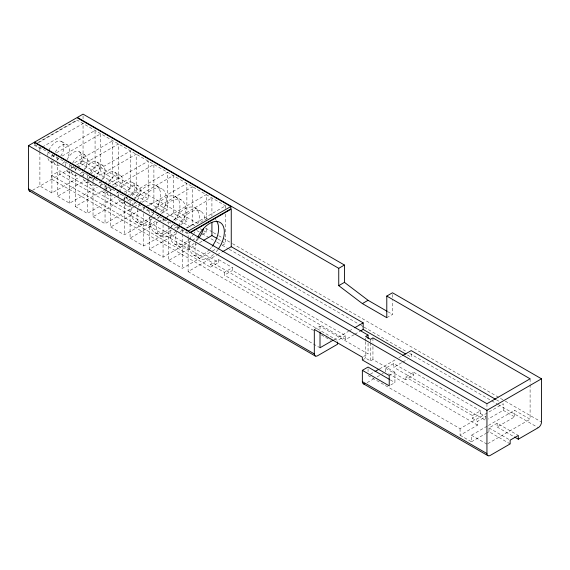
<?xml version="1.0" encoding="UTF-8"?>
<svg xmlns="http://www.w3.org/2000/svg" width="570" height="570" viewBox="0 0 570 570"><rect width="100%" height="100%" fill="white"/><g stroke="black" fill="none" stroke-linecap="round" stroke-linejoin="round"><path stroke-width="0.43" stroke-dasharray="2.85 2.14" d="M37.684 142.671L76.95 120.006L227.772 207.081M38.824 142.486L77.356 120.242M34.2 145.158L39.9 148.442L41.439 147.559M42.209 147.11L83.056 123.526M51.913 157.128L51.913 155.382L53.452 154.491M56.537 152.71L95.069 130.466L95.069 168.072L87.36 172.525M62.237 156.002L100.769 133.758L100.769 171.363L112.782 178.296L112.782 140.69L73.473 163.383M313.642 330.465L51.706 179.237L51.706 175.475L59.85 170.779L218.638 262.449L218.638 259.628L210.494 264.33L210.494 267.152L218.638 262.449M32.526 190.316L73.658 166.561M76.729 164.794L83.056 161.139L83.056 122.956M69.618 167.352L69.618 165.606L75.318 168.898L76.864 168.008M77.634 167.559L118.482 143.982L118.482 181.588L130.487 188.528L130.487 150.915L91.186 173.608M39.9 151.948L39.9 186.055L51.913 192.988L80.427 176.529M81.197 176.08L86.59 172.966M57.613 162.172L57.613 196.28L85.358 180.263M88.436 178.481L91.521 176.707M92.29 176.258L100.769 171.363M87.331 178.453L87.331 175.831L93.031 179.123L94.57 178.232M95.347 177.783L136.187 154.206L136.187 191.812L148.2 198.752L148.2 161.139L107.352 184.723M57.613 196.28L69.618 203.212L97.363 187.195M100.448 185.421L103.533 183.64M104.303 183.191L112.782 178.296M105.044 188.677L105.044 186.055L106.583 185.165M75.318 174.142L75.318 206.504L103.833 190.045M104.609 189.596L109.233 186.932M112.311 185.15L118.482 181.588M115.368 186.675L153.9 164.431L153.9 202.044L167.537 209.917L167.537 172.304L128.236 194.997M75.318 206.504L87.331 213.444L115.076 197.419M115.845 196.978L121.239 193.864M124.324 192.083L130.487 188.528M93.031 182.621L93.031 216.728L120.776 200.711M121.545 200.269L126.939 197.156M130.024 195.375L136.187 191.812M133.936 198.289L173.237 175.596L173.237 213.209L186.882 221.082L186.882 183.469L148.343 205.72M93.031 216.728L105.044 223.668L133.558 207.202M134.328 206.76L138.182 204.53M142.037 202.307L148.2 198.752M110.744 192.845L110.744 226.96L138.489 210.936M139.258 210.494L144.652 207.38M145.421 206.931L153.9 202.044M143.718 210.138L143.718 208.385L149.418 211.677L150.965 210.786M151.734 210.344L192.582 186.761L192.582 224.373L186.411 227.929M110.744 226.96L124.381 234.833L152.126 218.816M152.895 218.367L158.289 215.253M161.374 213.472L167.537 209.917M130.081 204.01L130.081 238.125L157.826 222.108M158.595 221.659L163.989 218.545M167.074 216.764L173.237 213.209M163.063 221.303L163.063 219.55L164.602 218.659M165.371 218.217L206.219 194.634L206.219 219.129M173.387 220.17L211.919 197.925L211.919 216.294M130.081 238.125L143.718 245.998L171.463 229.981M174.548 228.2L177.633 226.418M180.711 224.637L186.882 221.082M149.418 216.928L149.418 249.29L177.163 233.272M180.248 231.491L183.333 229.71M187.024 228.05L225.556 205.798L225.556 208.428M149.418 249.29L163.063 257.163L191.577 240.697M192.346 240.255L196.971 237.583M202.364 234.469L206.219 232.246L206.219 226.995M168.763 226.34L168.763 260.454L196.508 244.437M199.585 242.656L202.671 240.875M168.763 260.454L182.4 268.328L211.684 251.42M212.453 250.978L216.308 248.748M222.471 245.193L225.556 243.411L225.556 213.672M188.1 239.258L188.1 271.619L216.614 255.153M217.384 254.712L222.008 252.04M210.494 264.33L224.338 272.325L232.482 267.622L232.482 270.444L345.662 335.787L345.662 339.549L354.034 334.718M224.338 272.325L224.338 275.146L232.482 270.444M314.312 329.446L320.012 326.154L368.056 353.892L368.056 341.067M333.885 339.77L348.527 331.312M349.296 330.871L353.151 328.648M345.662 335.787L337.518 340.49L224.338 275.146M354.796 334.277L360.126 331.198M386.788 317.69L392.488 314.398L392.488 300.561M363.66 356.428L368.056 353.892M362.356 360.005L365.612 358.124L370.5 360.938L372.944 359.535L394.932 372.224L394.932 382.57L390.657 385.035M370.372 374.184L374.219 371.953M379.62 368.84L395.801 359.499M398.886 357.718L401.964 355.937M385.562 371.989L385.562 368.227L393.706 363.525L413.742 375.096L413.742 372.274L405.598 376.977L405.598 379.791L413.742 375.096M367.151 382.62L374.055 378.637M377.126 376.863L380.959 374.647M381.729 374.205L383.261 373.322M393.706 363.525L393.706 367.287L402.078 362.456M402.84 362.014L407.407 359.378M389.232 375.516L394.932 372.224M472.366 415.523L480.51 410.82L480.51 413.642L472.366 418.344L472.366 415.523L405.598 376.977M368.056 375.516L460.068 428.64L503.232 403.724L503.232 410.307L488.005 419.093M472.366 418.344L477.582 421.351L485.718 416.649L485.718 420.411L393.706 367.287M460.068 428.64L460.068 435.224L477.582 425.113L477.582 421.351M460.068 435.224L471.468 441.8L471.468 435.224L487.656 425.876M488.426 425.434L514.632 410.307L530.1 419.235L530.1 384.957M510.15 443.916L488.982 431.697L488.982 427.935L497.118 423.232L518.294 435.459M471.468 441.8L485.932 433.457M486.695 433.015L488.982 431.697M497.118 423.232L497.118 426.994L514.632 416.884L514.632 410.307M487.713 443.709L530.1 419.235M387.906 311.754L392.488 314.398M134.164 200.327A20.727 11.97 -60 0 1 156.323 185.613L162.023 188.905M154.933 208.748A20.727 11.97 -60 0 1 175.667 196.785L181.367 200.07A20.727 11.97 -60 0 1 181.367 224.01M195.004 207.95L200.704 211.235M215.054 219.521L216.479 220.348M61.539 141.531L67.239 144.823M67.032 159.735A11.514 6.648 -60 0 1 79.244 151.755L84.944 155.047M96.957 161.98L102.657 165.272A11.514 6.648 -60 0 1 101.859 179.842M114.67 172.204L120.37 175.496M132.383 182.429L138.083 185.72M197.861 223.661L83.056 157.377A4.603 2.658 -60 0 1 79.8 163.02L191.52 227.523M205.563 228.107L212.503 232.111M213.273 232.56L217.897 235.225M218.666 235.674L231.762 243.233M232.532 243.675L504.514 400.703M505.284 401.152L541.5 422.057M83.056 161.139L95.069 168.072M192.582 224.373L194.855 225.684M200.156 228.748L203.184 230.494M203.946 230.936L206.219 232.246M217.982 239.037L221.01 240.789M221.766 241.224L225.556 243.411M496.328 399.741L499.391 401.508M196.914 230.636L199.229 231.969M202.307 233.75L216.18 241.758M216.949 242.2L221.573 244.872M222.343 245.314L228.506 248.876M229.275 249.318L360.261 324.943M361.031 325.385L363.339 326.724M364.109 327.166L406.488 351.633M409.574 353.414L497.403 404.123M498.18 404.565L538.244 427.7M407.4 354.982L411.212 357.183L411.212 353.065M503.232 410.307L514.632 416.884M34.606 144.452L188.506 233.301M51.913 155.382L57.613 158.674L57.613 161.296M105.044 186.055L110.744 189.347L110.744 191.969M163.063 219.55L168.763 222.841L168.763 225.464M50.018 161.474L55.718 164.766M67.73 171.698L73.43 174.99M85.443 181.923L91.143 185.214M103.156 192.147L108.856 195.439M120.861 202.379L126.561 205.663M218.638 259.628L232.482 267.622M413.742 372.274L480.51 410.82M480.51 413.642L485.718 416.649M345.662 339.549L59.85 174.541L59.85 170.779M497.118 426.994L513.755 436.599M135.596 221.516L141.296 224.808M154.933 232.681L160.633 235.973M174.278 243.853L179.977 247.138M193.615 255.018L199.315 258.31M51.706 175.475L210.494 267.152M385.562 368.227L405.598 379.791M488.982 427.935L510.15 440.161M321.345 334.911L330.586 340.247M388.633 373.763L477.582 425.113M390.322 379.905L394.932 382.57M188.1 271.619L320.012 347.778M471.468 435.224L486.944 444.151M530.1 378.808L530.1 384.08M486.944 403.724L486.944 408.996M392.488 294.505L392.488 299.692M372.944 337.903L372.944 343.097M372.944 346.553L372.944 359.535M370.5 339.314L370.5 341.907M370.5 342.777L370.5 360.938M368.056 368.747L368.056 372.132M365.612 338.202L365.612 340.767M365.612 341.622L365.612 358.124M320.012 326.154L320.012 331.341M188.1 238.381L188.1 234.006L182.4 230.715L182.4 233.344M182.4 234.213L182.4 268.328M163.063 224.801L163.063 257.163M149.418 211.677L149.418 213.429M143.718 213.636L143.718 245.998M130.081 203.134L130.081 200.512L124.381 197.22L124.381 199.842M124.381 200.718L124.381 234.833M105.044 189.554L105.044 223.668M93.031 179.123L93.031 181.745M87.331 179.329L87.331 213.444M83.056 115.895L83.056 119.422M75.318 168.898L75.318 170.644M69.618 170.85L69.618 203.212M51.913 160.626L51.913 192.988M39.9 148.442L39.9 151.071M49.006 150.188A11.514 6.648 -60 0 1 61.346 141.424A11.514 6.648 -60 0 1 60.733 156.102M58.895 158.389A11.514 6.648 -60 0 1 55.782 160.904M53.673 161.802A11.514 6.648 -60 0 1 47.916 158.474M47.666 155.368A11.514 6.648 -60 0 1 48.728 150.872M53.616 156.9A11.514 6.648 -60 0 1 65.55 144.303A11.514 6.648 -60 0 1 67.239 158.118M64.595 161.68A11.514 6.648 -60 0 1 61.482 164.196M59.373 165.093A11.514 6.648 -60 0 1 53.616 161.766M175.667 196.785A20.727 11.97 -60 0 1 175.667 220.718M172.632 225.157A20.727 11.97 -60 0 1 171.499 226.489M170.907 227.131A20.727 11.97 -60 0 1 153.928 231.976A20.727 11.97 -60 0 1 153.188 212.197M160.633 212.04A20.727 11.97 -60 0 1 181.367 200.07M179.251 227.245A20.727 11.97 -60 0 1 162.514 236.721A20.727 11.97 -60 0 1 156.843 221.816M157.719 218.538A20.727 11.97 -60 0 1 158.303 216.892M211.306 247.487A20.727 11.97 -60 0 1 210.173 248.826M209.589 249.461A20.727 11.97 -60 0 1 194.313 255.367A20.727 11.97 -60 0 1 189.824 240.861M190.202 239.229A20.727 11.97 -60 0 1 191.285 235.93M200.804 222.378A20.727 11.97 -60 0 1 207.772 218.524M85.443 168.627A11.514 6.648 -60 0 1 97.32 162.215A11.514 6.648 -60 0 1 96.159 176.55M94.805 178.303A11.514 6.648 -60 0 1 91.905 180.911M89.091 182.25A11.514 6.648 -60 0 1 83.334 178.93M83.056 176.65A11.514 6.648 -60 0 1 83.676 172.696M90.438 173.251A11.514 6.648 -60 0 1 102.657 165.272M100.505 181.595A11.514 6.648 -60 0 1 99.009 183.105M96.9 184.644A11.514 6.648 -60 0 1 89.376 175.988M118.482 197.106A11.514 6.648 -60 0 1 129.739 181.916A11.514 6.648 -60 0 1 132.383 195.724M129.739 199.293A11.514 6.648 -60 0 1 127.331 201.36M124.516 202.699A11.514 6.648 -60 0 1 118.76 199.379M125.55 194.384A11.514 6.648 -60 0 1 137.89 185.613A11.514 6.648 -60 0 1 137.277 200.291M135.439 202.578A11.514 6.648 -60 0 1 133.031 204.651M130.216 205.991A11.514 6.648 -60 0 1 124.46 202.671M124.21 199.557A11.514 6.648 -60 0 1 125.022 195.745M217.932 249.575A20.727 11.97 -60 0 1 215.873 252.111M213.472 254.512A20.727 11.97 -60 0 1 198.659 257.875A20.727 11.97 -60 0 1 196.137 241.694M196.393 240.868A20.727 11.97 -60 0 1 197.569 237.818M156.323 185.613A20.727 11.97 -60 0 1 154.662 212.161M154.214 212.788A20.727 11.97 -60 0 1 137.477 222.264A20.727 11.97 -60 0 1 131.805 207.359M132.183 205.734A20.727 11.97 -60 0 1 133.85 201.032M174.278 219.913A20.727 11.97 -60 0 1 192.51 207.081A20.727 11.97 -60 0 1 198.417 223.732M195.004 231.883A20.727 11.97 -60 0 1 194.206 233.201M193.779 233.85A20.727 11.97 -60 0 1 190.836 237.662M190.252 238.296A20.727 11.97 -60 0 1 174.976 244.202A20.727 11.97 -60 0 1 170.48 229.696M170.865 228.064A20.727 11.97 -60 0 1 172.525 223.362M139.864 203.618A20.727 11.97 -60 0 1 161.217 188.513A20.727 11.97 -60 0 1 162.023 212.845M159.913 216.08A20.727 11.97 -60 0 1 157.862 218.616M155.453 221.018A20.727 11.97 -60 0 1 139.707 223.554A20.727 11.97 -60 0 1 139.55 204.324M178.545 225.948A20.727 11.97 -60 0 1 194.919 210.465A20.727 11.97 -60 0 1 204.993 220.725M198.595 238.41A20.727 11.97 -60 0 1 195.346 242.2M194.135 243.347A20.727 11.97 -60 0 1 178.389 245.884A20.727 11.97 -60 0 1 178.225 226.653M72.732 163.027A11.514 6.648 -60 0 1 86.326 156.372A11.514 6.648 -60 0 1 79.9 173.978M77.078 175.318A11.514 6.648 -60 0 1 71.321 171.99M71.079 168.884A11.514 6.648 -60 0 1 72.141 164.388M79.244 151.755A11.514 6.648 -60 0 1 78.446 166.326M77.093 168.079A11.514 6.648 -60 0 1 74.2 170.686M73.487 171.128A11.514 6.648 -60 0 1 65.621 168.699M65.343 166.426A11.514 6.648 -60 0 1 65.963 162.471M103.156 178.852A11.514 6.648 -60 0 1 115.033 172.446A11.514 6.648 -60 0 1 113.865 186.775M112.026 189.062A11.514 6.648 -60 0 1 109.618 191.135M108.913 191.577A11.514 6.648 -60 0 1 101.047 189.155M100.769 186.882A11.514 6.648 -60 0 1 101.389 182.92M108.856 182.143A11.514 6.648 -60 0 1 120.733 175.731A11.514 6.648 -60 0 1 119.565 190.066M118.681 191.263A11.514 6.648 -60 0 1 114.613 194.869M112.504 195.767A11.514 6.648 -60 0 1 106.747 192.446M106.469 190.166A11.514 6.648 -60 0 1 107.089 186.212"/><path stroke-width="0.85" d="M30.132 191.192A4.603 2.658 -60 0 1 28.5 188.877L28.5 145.628L34.2 142.336L368.056 335.082L368.056 338.502M34.606 143.668L34.606 142.101L76.95 117.655L230.85 206.504L230.85 208.855L189.276 232.859M230.85 206.504L188.506 230.95L34.606 142.101M190.409 232.674L231.256 209.09L231.256 246.703L363.168 322.862L363.168 329.446L405.876 354.098M203.44 240.433L211.919 235.538L217.22 238.602M222.777 251.598L231.256 246.703M344.444 265.036L83.056 114.128L77.356 117.42L338.744 268.328L344.444 265.036L344.444 282.357L368.056 300.297L387.144 311.313M514.51 437.033L518.294 439.221L538.244 427.7A4.603 2.658 -60 0 0 541.5 422.057L541.5 378.808L392.488 292.773L386.788 296.065L386.788 317.69L362.356 303.589L338.744 285.648L344.444 282.357M362.356 303.589L368.056 300.297M333.115 340.212L320.012 347.778L320.012 332.21M354.697 327.757L363.168 322.862M360.888 330.764L363.168 329.446M368.056 335.082L365.612 336.492L370.5 339.314L372.944 337.903L486.944 403.724L530.1 378.808L386.788 296.065M364.772 383.867A4.603 2.658 -60 0 1 362.356 381.629L362.356 370.343L368.056 367.051L389.552 379.463M374.996 371.512L378.843 369.289M402.733 355.495L411.212 350.6L495.558 399.299M28.5 145.628L486.944 410.307L541.5 378.808M362.356 370.343L389.232 385.861L389.232 375.516L362.356 360.005L362.356 357.183L314.312 329.446L314.312 353.892A4.603 2.658 -60 0 0 317.568 355.773L337.518 344.252L337.518 341.993M28.5 188.877L314.312 353.892M362.356 381.629L486.944 453.556A4.603 2.658 -60 0 0 490.2 455.437L510.15 443.916L510.15 440.161L518.294 435.459L518.294 439.221M29.455 190.986L315.267 356.001M363.311 383.738L487.899 455.665M486.944 410.307L486.944 453.556M338.744 268.328L338.744 285.648M211.919 222.414L211.919 235.538M216.671 221.274A20.727 11.97 -60 0 1 212.232 246.283M197.883 237.113A20.727 11.97 -60 0 1 220.041 222.407A20.727 11.97 -60 0 1 218.381 248.947M203.618 228.677A20.727 11.97 -60 0 1 199.044 237.783"/></g></svg>
